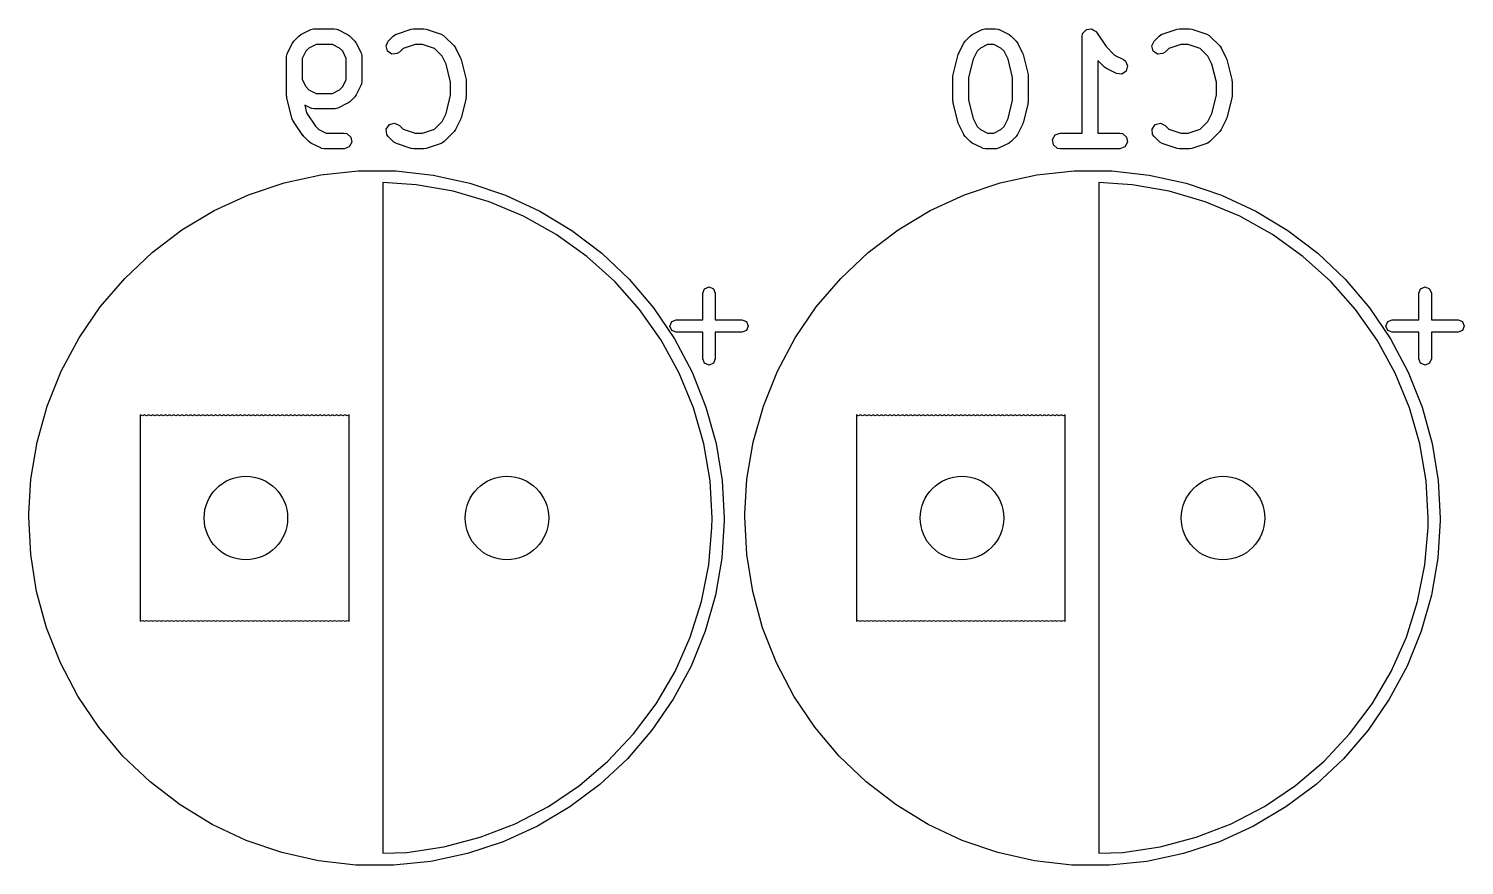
# Model space of a CAD drawing. Extents: x 109 to 192, y -153 to -42.
# Drawn here: x 109.12 to 122.87, y -131.85 to -123.84 of the extents above; entities that cross this region are included whole.
import ezdxf

# ---------------------------------------------------------------- set-up
doc = ezdxf.new("R2010")
doc.units = 0
doc.layers.add('BLACK', color=7, linetype='CONTINUOUS')

msp = doc.modelspace()

# ---------------------------------------------------------------- linework, layer by layer
at = {"layer": 'BLACK', "linetype": 'CONTINUOUS'}
for p, q in [((111.73, -123.893), (111.826, -123.845)), ((111.826, -123.845), (111.851, -123.838)), ((111.851, -123.838), (111.855, -123.839)), ((111.855, -123.839), (111.859, -123.837)), ((111.859, -123.837), (112.05, -123.837)), ((112.05, -123.837), (112.075, -123.842)), ((112.075, -123.842), (112.079, -123.845)), ((112.079, -123.845), (112.083, -123.845)), ((112.083, -123.845), (112.178, -123.893)), ((112.645, -123.889), (112.788, -123.841)), ((112.788, -123.841), (112.81, -123.838)), ((112.81, -123.838), (112.812, -123.837)), ((112.812, -123.837), (112.907, -123.837)), ((112.907, -123.837), (112.929, -123.841)), ((112.929, -123.841), (112.93, -123.841)), ((112.93, -123.841), (113.073, -123.889)), ((118.16, -123.893), (118.255, -123.845)), ((118.255, -123.845), (118.28, -123.838)), ((118.28, -123.838), (118.284, -123.839)), ((118.284, -123.839), (118.289, -123.837)), ((118.289, -123.837), (118.384, -123.837)), ((118.384, -123.837), (118.409, -123.842)), ((118.409, -123.842), (118.413, -123.845)), ((118.413, -123.845), (118.417, -123.845)), ((118.417, -123.845), (118.513, -123.893)), ((119.221, -123.879), (119.237, -123.864)), ((119.237, -123.864), (119.251, -123.847)), ((119.251, -123.847), (119.255, -123.847)), ((119.255, -123.847), (119.258, -123.844)), ((119.258, -123.844), (119.28, -123.842)), ((119.28, -123.842), (119.302, -123.839)), ((119.302, -123.839), (119.305, -123.841)), ((119.305, -123.841), (119.31, -123.84)), ((119.31, -123.84), (119.327, -123.853)), ((119.327, -123.853), (119.346, -123.864)), ((119.346, -123.864), (119.347, -123.868)), ((119.347, -123.868), (119.351, -123.871)), ((119.351, -123.871), (119.442, -124.007)), ((119.979, -123.889), (120.122, -123.841)), ((120.122, -123.841), (120.144, -123.838)), ((120.144, -123.838), (120.146, -123.837)), ((120.146, -123.837), (120.241, -123.837)), ((120.241, -123.837), (120.263, -123.841)), ((120.263, -123.841), (120.265, -123.841)), ((120.265, -123.841), (120.408, -123.889)), ((111.602, -124.069), (111.649, -123.974)), ((111.649, -123.974), (111.663, -123.956)), ((111.663, -123.955), (111.711, -123.907)), ((111.663, -123.956), (111.663, -123.955)), ((111.711, -123.907), (111.729, -123.894)), ((111.729, -123.894), (111.73, -123.893)), ((111.877, -123.987), (111.808, -124.022)), ((112.032, -123.987), (111.877, -123.987)), ((112.1, -124.022), (112.032, -123.987)), ((112.178, -123.893), (112.196, -123.906)), ((112.196, -123.906), (112.198, -123.907)), ((112.198, -123.907), (112.246, -123.955)), ((112.246, -123.955), (112.258, -123.973)), ((112.258, -123.973), (112.26, -123.974)), ((112.26, -123.974), (112.307, -124.069)), ((112.546, -124.001), (112.568, -123.955)), ((112.56, -124.051), (112.546, -124.001)), ((112.568, -123.955), (112.616, -123.907)), ((112.616, -123.907), (112.637, -123.892)), ((112.637, -123.892), (112.641, -123.892)), ((112.641, -123.892), (112.645, -123.889)), ((112.824, -123.987), (112.709, -124.026)), ((112.895, -123.987), (112.824, -123.987)), ((113.009, -124.026), (112.895, -123.987)), ((113.073, -123.889), (113.096, -123.901)), ((113.096, -123.901), (113.099, -123.905)), ((113.099, -123.905), (113.103, -123.907)), ((113.103, -123.907), (113.198, -124.002)), ((113.198, -124.002), (113.211, -124.021)), ((118.031, -124.069), (118.079, -123.974)), ((118.079, -123.974), (118.092, -123.956)), ((118.092, -123.956), (118.093, -123.955)), ((118.093, -123.955), (118.14, -123.907)), ((118.14, -123.907), (118.159, -123.894)), ((118.159, -123.894), (118.16, -123.893)), ((118.306, -123.987), (118.238, -124.022)), ((118.366, -123.987), (118.306, -123.987)), ((118.435, -124.022), (118.366, -123.987)), ((118.513, -123.893), (118.531, -123.906)), ((118.531, -123.906), (118.532, -123.907)), ((118.532, -123.907), (118.58, -123.955)), ((118.58, -123.955), (118.593, -123.973)), ((118.593, -123.973), (118.594, -123.974)), ((118.594, -123.974), (118.641, -124.069)), ((119.214, -123.912), (119.218, -123.887)), ((119.214, -124.837), (119.214, -123.912)), ((119.218, -123.887), (119.221, -123.883)), ((119.221, -123.883), (119.221, -123.879)), ((119.442, -124.007), (119.523, -124.089)), ((119.881, -124.001), (119.902, -123.955)), ((119.894, -124.051), (119.881, -124.001)), ((119.902, -123.955), (119.95, -123.907)), ((119.95, -123.907), (119.971, -123.892)), ((119.971, -123.892), (119.976, -123.892)), ((119.976, -123.892), (119.979, -123.889)), ((120.158, -123.987), (120.043, -124.026)), ((120.229, -123.987), (120.158, -123.987)), ((120.343, -124.026), (120.229, -123.987)), ((120.408, -123.889), (120.43, -123.901)), ((120.43, -123.901), (120.433, -123.905)), ((120.433, -123.905), (120.437, -123.907)), ((120.437, -123.907), (120.532, -124.002)), ((120.532, -124.002), (120.545, -124.021)), ((111.594, -124.103), (111.598, -124.077)), ((111.594, -124.484), (111.594, -124.103)), ((111.598, -124.077), (111.601, -124.074)), ((111.601, -124.074), (111.602, -124.069)), ((111.778, -124.052), (111.744, -124.121)), ((111.744, -124.121), (111.744, -124.323)), ((111.808, -124.022), (111.778, -124.052)), ((112.131, -124.052), (112.1, -124.022)), ((112.165, -124.121), (112.131, -124.052)), ((112.165, -124.323), (112.165, -124.121)), ((112.307, -124.069), (112.315, -124.094)), ((112.315, -124.094), (112.314, -124.099)), ((112.314, -124.099), (112.315, -124.103)), ((112.315, -124.103), (112.315, -124.341)), ((112.602, -124.08), (112.56, -124.051)), ((112.653, -124.076), (112.602, -124.08)), ((112.674, -124.061), (112.653, -124.076)), ((112.709, -124.026), (112.674, -124.061)), ((113.083, -124.1), (113.009, -124.026)), ((113.122, -124.177), (113.083, -124.1)), ((113.211, -124.021), (113.212, -124.022)), ((113.212, -124.022), (113.26, -124.117)), ((113.26, -124.117), (113.263, -124.129)), ((113.263, -124.129), (113.265, -124.132)), ((113.265, -124.132), (113.313, -124.323)), ((117.978, -124.275), (118.025, -124.085)), ((118.025, -124.085), (118.031, -124.073)), ((118.031, -124.073), (118.031, -124.069)), ((118.169, -124.129), (118.125, -124.303)), ((118.207, -124.052), (118.169, -124.129)), ((118.238, -124.022), (118.207, -124.052)), ((118.465, -124.052), (118.435, -124.022)), ((118.504, -124.129), (118.465, -124.052)), ((118.547, -124.303), (118.504, -124.129)), ((118.641, -124.069), (118.645, -124.082)), ((118.645, -124.082), (118.647, -124.085)), ((118.647, -124.085), (118.695, -124.275)), ((119.426, -124.204), (119.364, -124.141)), ((119.364, -124.141), (119.364, -124.837)), ((119.523, -124.089), (119.608, -124.131)), ((119.608, -124.131), (119.629, -124.147)), ((119.629, -124.147), (119.649, -124.194)), ((119.936, -124.08), (119.894, -124.051)), ((119.987, -124.076), (119.936, -124.08)), ((120.008, -124.061), (119.987, -124.076)), ((120.043, -124.026), (120.008, -124.061)), ((120.417, -124.1), (120.343, -124.026)), ((120.456, -124.177), (120.417, -124.1)), ((120.545, -124.021), (120.546, -124.022)), ((120.546, -124.022), (120.594, -124.117)), ((120.594, -124.117), (120.597, -124.129)), ((120.597, -124.129), (120.599, -124.132)), ((120.599, -124.132), (120.647, -124.323)), ((113.165, -124.35), (113.122, -124.177)), ((117.975, -124.293), (117.978, -124.279)), ((117.978, -124.279), (117.978, -124.275)), ((118.695, -124.275), (118.696, -124.29)), ((118.696, -124.29), (118.697, -124.293)), ((119.427, -124.204), (119.426, -124.204)), ((119.446, -124.218), (119.427, -124.204)), ((119.541, -124.265), (119.446, -124.218)), ((119.592, -124.271), (119.541, -124.265)), ((119.635, -124.243), (119.592, -124.271)), ((119.649, -124.194), (119.635, -124.243)), ((120.499, -124.35), (120.456, -124.177)), ((111.744, -124.323), (111.778, -124.392)), ((111.778, -124.392), (111.808, -124.422)), ((111.808, -124.422), (111.877, -124.456)), ((112.032, -124.456), (112.1, -124.422)), ((112.1, -124.422), (112.131, -124.392)), ((112.131, -124.392), (112.165, -124.323)), ((112.307, -124.374), (112.26, -124.47)), ((112.308, -124.37), (112.307, -124.374)), ((112.311, -124.367), (112.308, -124.37)), ((112.315, -124.341), (112.311, -124.367)), ((113.165, -124.475), (113.165, -124.35)), ((113.313, -124.323), (113.314, -124.338)), ((113.314, -124.338), (113.315, -124.341)), ((113.315, -124.341), (113.315, -124.484)), ((117.975, -124.531), (117.975, -124.293)), ((118.125, -124.303), (118.125, -124.522)), ((118.547, -124.522), (118.547, -124.303)), ((118.697, -124.293), (118.697, -124.531)), ((120.499, -124.475), (120.499, -124.35)), ((120.647, -124.323), (120.648, -124.338)), ((120.648, -124.338), (120.649, -124.341)), ((120.649, -124.341), (120.649, -124.484)), ((111.595, -124.487), (111.594, -124.484)), ((111.596, -124.502), (111.595, -124.487)), ((111.644, -124.692), (111.596, -124.502)), ((111.877, -124.456), (112.032, -124.456)), ((112.178, -124.551), (112.083, -124.599)), ((112.18, -124.55), (112.178, -124.551)), ((112.198, -124.537), (112.18, -124.55)), ((112.246, -124.489), (112.198, -124.537)), ((112.26, -124.47), (112.246, -124.488)), ((112.246, -124.488), (112.246, -124.489)), ((113.122, -124.648), (113.165, -124.475)), ((113.313, -124.502), (113.265, -124.692)), ((113.315, -124.484), (113.312, -124.499)), ((113.312, -124.499), (113.313, -124.502)), ((117.977, -124.535), (117.975, -124.531)), ((117.978, -124.55), (117.977, -124.535)), ((118.025, -124.74), (117.978, -124.55)), ((118.125, -124.522), (118.169, -124.696)), ((118.504, -124.696), (118.547, -124.522)), ((118.695, -124.55), (118.647, -124.74)), ((118.697, -124.531), (118.694, -124.546)), ((118.694, -124.546), (118.695, -124.55)), ((120.456, -124.648), (120.499, -124.475)), ((120.647, -124.502), (120.599, -124.692)), ((120.649, -124.484), (120.647, -124.499)), ((120.647, -124.499), (120.647, -124.502)), ((111.644, -124.693), (111.644, -124.692)), ((111.654, -124.716), (111.644, -124.693)), ((111.826, -124.599), (111.767, -124.569)), ((111.767, -124.569), (111.786, -124.643)), ((111.786, -124.643), (111.87, -124.769)), ((111.83, -124.599), (111.826, -124.599)), ((111.833, -124.602), (111.83, -124.599)), ((111.859, -124.606), (111.833, -124.602)), ((112.05, -124.606), (111.859, -124.606)), ((112.054, -124.605), (112.05, -124.606)), ((112.058, -124.606), (112.054, -124.605)), ((112.083, -124.599), (112.058, -124.606)), ((113.083, -124.725), (113.122, -124.648)), ((113.265, -124.692), (113.26, -124.704)), ((118.169, -124.696), (118.207, -124.773)), ((118.465, -124.773), (118.504, -124.696)), ((120.417, -124.725), (120.456, -124.648)), ((120.599, -124.692), (120.594, -124.704)), ((111.749, -124.859), (111.654, -124.716)), ((111.87, -124.769), (111.904, -124.803)), ((111.904, -124.803), (111.972, -124.837)), ((111.972, -124.837), (112.145, -124.837)), ((112.145, -124.837), (112.171, -124.842)), ((112.549, -124.798), (112.578, -124.756)), ((112.553, -124.849), (112.549, -124.798)), ((112.578, -124.756), (112.628, -124.742)), ((112.628, -124.742), (112.674, -124.764)), ((112.674, -124.764), (112.709, -124.799)), ((112.709, -124.799), (112.824, -124.837)), ((112.824, -124.837), (112.895, -124.837)), ((112.895, -124.837), (113.009, -124.799)), ((113.009, -124.799), (113.083, -124.725)), ((113.198, -124.823), (113.103, -124.918)), ((113.199, -124.821), (113.198, -124.823)), ((113.212, -124.803), (113.199, -124.821)), ((113.26, -124.708), (113.212, -124.803)), ((113.26, -124.704), (113.26, -124.708)), ((118.027, -124.743), (118.025, -124.74)), ((118.031, -124.755), (118.027, -124.743)), ((118.079, -124.851), (118.031, -124.755)), ((118.207, -124.773), (118.238, -124.803)), ((118.238, -124.803), (118.306, -124.837)), ((118.306, -124.837), (118.366, -124.837)), ((118.366, -124.837), (118.435, -124.803)), ((118.435, -124.803), (118.465, -124.773)), ((118.641, -124.755), (118.594, -124.851)), ((118.642, -124.752), (118.641, -124.755)), ((118.647, -124.74), (118.642, -124.752)), ((118.955, -124.855), (119.003, -124.837)), ((119.003, -124.837), (119.214, -124.837)), ((119.364, -124.837), (119.574, -124.837)), ((119.574, -124.837), (119.6, -124.842)), ((119.883, -124.798), (119.912, -124.756)), ((119.887, -124.849), (119.883, -124.798)), ((119.912, -124.756), (119.962, -124.742)), ((119.962, -124.742), (120.008, -124.764)), ((120.008, -124.764), (120.043, -124.799)), ((120.043, -124.799), (120.158, -124.837)), ((120.158, -124.837), (120.229, -124.837)), ((120.229, -124.837), (120.343, -124.799)), ((120.343, -124.799), (120.417, -124.725)), ((120.532, -124.823), (120.437, -124.918)), ((120.533, -124.821), (120.532, -124.823)), ((120.546, -124.803), (120.533, -124.821)), ((120.594, -124.708), (120.546, -124.803)), ((120.594, -124.704), (120.594, -124.708)), ((111.752, -124.861), (111.749, -124.859)), ((111.758, -124.87), (111.752, -124.861)), ((111.806, -124.918), (111.758, -124.87)), ((111.808, -124.918), (111.806, -124.918)), ((111.826, -124.932), (111.808, -124.918)), ((111.921, -124.979), (111.826, -124.932)), ((112.193, -124.97), (112.145, -124.987)), ((112.171, -124.842), (112.21, -124.875)), ((112.219, -124.925), (112.193, -124.97)), ((112.21, -124.875), (112.219, -124.925)), ((112.568, -124.87), (112.553, -124.849)), ((112.616, -124.918), (112.568, -124.87)), ((112.62, -124.92), (112.616, -124.918)), ((112.622, -124.924), (112.62, -124.92)), ((112.645, -124.936), (112.622, -124.924)), ((112.788, -124.984), (112.645, -124.936)), ((113.073, -124.936), (112.93, -124.984)), ((113.077, -124.933), (113.073, -124.936)), ((113.081, -124.933), (113.077, -124.933)), ((113.103, -124.918), (113.081, -124.933)), ((118.08, -124.852), (118.079, -124.851)), ((118.093, -124.87), (118.08, -124.852)), ((118.14, -124.918), (118.093, -124.87)), ((118.142, -124.918), (118.14, -124.918)), ((118.16, -124.932), (118.142, -124.918)), ((118.255, -124.979), (118.16, -124.932)), ((118.513, -124.932), (118.417, -124.979)), ((118.514, -124.931), (118.513, -124.932)), ((118.532, -124.918), (118.514, -124.931)), ((118.58, -124.87), (118.532, -124.918)), ((118.594, -124.851), (118.58, -124.869)), ((118.58, -124.869), (118.58, -124.87)), ((118.929, -124.899), (118.955, -124.855)), ((118.938, -124.95), (118.929, -124.899)), ((118.977, -124.983), (118.938, -124.95)), ((119.622, -124.97), (119.574, -124.987)), ((119.6, -124.842), (119.639, -124.875)), ((119.648, -124.925), (119.622, -124.97)), ((119.639, -124.875), (119.648, -124.925)), ((119.902, -124.87), (119.887, -124.849)), ((119.95, -124.918), (119.902, -124.87)), ((119.954, -124.92), (119.95, -124.918)), ((119.956, -124.924), (119.954, -124.92)), ((119.979, -124.936), (119.956, -124.924)), ((120.122, -124.984), (119.979, -124.936)), ((120.408, -124.936), (120.265, -124.984)), ((120.411, -124.933), (120.408, -124.936)), ((120.416, -124.933), (120.411, -124.933)), ((120.437, -124.918), (120.416, -124.933)), ((111.925, -124.98), (111.921, -124.979)), ((111.929, -124.983), (111.925, -124.98)), ((111.954, -124.987), (111.929, -124.983)), ((112.145, -124.987), (111.954, -124.987)), ((112.789, -124.983), (112.788, -124.984)), ((112.812, -124.987), (112.789, -124.983)), ((112.907, -124.987), (112.812, -124.987)), ((112.908, -124.987), (112.907, -124.987)), ((112.93, -124.984), (112.908, -124.987)), ((118.259, -124.98), (118.255, -124.979)), ((118.263, -124.983), (118.259, -124.98)), ((118.289, -124.987), (118.263, -124.983)), ((118.384, -124.987), (118.289, -124.987)), ((118.388, -124.986), (118.384, -124.987)), ((118.392, -124.987), (118.388, -124.986)), ((118.417, -124.979), (118.392, -124.987)), ((119.003, -124.987), (118.977, -124.983)), ((119.574, -124.987), (119.003, -124.987)), ((120.124, -124.983), (120.122, -124.984)), ((120.146, -124.987), (120.124, -124.983)), ((120.241, -124.987), (120.146, -124.987)), ((120.242, -124.987), (120.241, -124.987)), ((120.265, -124.984), (120.242, -124.987)), ((111.57, -125.314), (111.922, -125.237)), ((111.922, -125.237), (112.28, -125.199)), ((112.28, -125.199), (112.64, -125.199)), ((112.64, -125.199), (112.998, -125.239)), ((112.998, -125.239), (113.35, -125.317)), ((118.428, -125.314), (118.78, -125.237)), ((118.78, -125.237), (119.138, -125.199)), ((119.138, -125.199), (119.498, -125.199)), ((119.498, -125.199), (119.856, -125.239)), ((119.856, -125.239), (120.208, -125.317)), ((111.229, -125.428), (111.57, -125.314)), ((112.835, -125.332), (112.514, -125.311)), ((112.514, -125.311), (112.514, -131.734)), ((113.189, -125.394), (112.835, -125.332)), ((113.35, -125.317), (113.691, -125.432)), ((118.087, -125.428), (118.428, -125.314)), ((119.693, -125.332), (119.372, -125.311)), ((119.372, -125.311), (119.372, -131.734)), ((120.047, -125.394), (119.693, -125.332)), ((120.208, -125.317), (120.549, -125.432)), ((110.901, -125.578), (111.229, -125.428)), ((113.533, -125.495), (113.189, -125.394)), ((113.864, -125.634), (113.533, -125.495)), ((113.691, -125.432), (114.018, -125.584)), ((117.759, -125.578), (118.087, -125.428)), ((120.391, -125.495), (120.047, -125.394)), ((120.722, -125.634), (120.391, -125.495)), ((120.549, -125.432), (120.876, -125.584)), ((110.592, -125.763), (110.901, -125.578)), ((114.177, -125.809), (113.864, -125.634)), ((114.018, -125.584), (114.326, -125.77)), ((117.45, -125.763), (117.759, -125.578)), ((121.035, -125.809), (120.722, -125.634)), ((120.876, -125.584), (121.184, -125.77)), ((110.305, -125.981), (110.592, -125.763)), ((114.326, -125.77), (114.613, -125.988)), ((117.163, -125.981), (117.45, -125.763)), ((121.184, -125.77), (121.471, -125.988)), ((114.469, -126.018), (114.177, -125.809)), ((121.327, -126.018), (121.035, -125.809)), ((110.043, -126.228), (110.305, -125.981)), ((114.736, -126.259), (114.469, -126.018)), ((114.613, -125.988), (114.874, -126.236)), ((116.901, -126.228), (117.163, -125.981)), ((121.594, -126.259), (121.327, -126.018)), ((121.471, -125.988), (121.732, -126.236)), ((109.809, -126.501), (110.043, -126.228)), ((114.974, -126.527), (114.736, -126.259)), ((114.874, -126.236), (115.107, -126.511)), ((115.58, -126.37), (115.597, -126.328)), ((115.597, -126.328), (115.64, -126.31)), ((115.64, -126.31), (115.682, -126.328)), ((115.682, -126.328), (115.7, -126.37)), ((116.667, -126.501), (116.901, -126.228)), ((121.832, -126.527), (121.594, -126.259)), ((121.732, -126.236), (121.965, -126.511)), ((122.438, -126.37), (122.455, -126.328)), ((122.455, -126.328), (122.498, -126.31)), ((122.498, -126.31), (122.54, -126.328)), ((122.54, -126.328), (122.558, -126.37)), ((115.58, -126.625), (115.58, -126.37)), ((115.7, -126.37), (115.7, -126.625)), ((122.438, -126.625), (122.438, -126.37)), ((122.558, -126.37), (122.558, -126.625)), ((109.606, -126.799), (109.809, -126.501)), ((115.181, -126.82), (114.974, -126.527)), ((115.107, -126.511), (115.309, -126.809)), ((115.282, -126.643), (115.325, -126.625)), ((115.325, -126.625), (115.58, -126.625)), ((115.7, -126.625), (115.955, -126.625)), ((115.955, -126.625), (115.997, -126.643)), ((116.464, -126.799), (116.667, -126.501)), ((122.039, -126.82), (121.832, -126.527)), ((121.965, -126.511), (122.167, -126.809)), ((122.14, -126.643), (122.183, -126.625)), ((122.183, -126.625), (122.438, -126.625)), ((122.558, -126.625), (122.813, -126.625)), ((122.813, -126.625), (122.855, -126.643)), ((115.265, -126.685), (115.282, -126.643)), ((115.282, -126.727), (115.265, -126.685)), ((115.325, -126.745), (115.282, -126.727)), ((115.58, -126.745), (115.325, -126.745)), ((115.58, -127), (115.58, -126.745)), ((115.955, -126.745), (115.7, -126.745)), ((115.7, -126.745), (115.7, -127)), ((115.997, -126.727), (115.955, -126.745)), ((115.997, -126.643), (116.015, -126.685)), ((116.015, -126.685), (115.997, -126.727)), ((122.123, -126.685), (122.14, -126.643)), ((122.14, -126.727), (122.123, -126.685)), ((122.183, -126.745), (122.14, -126.727)), ((122.438, -126.745), (122.183, -126.745)), ((122.438, -127), (122.438, -126.745)), ((122.813, -126.745), (122.558, -126.745)), ((122.558, -126.745), (122.558, -127)), ((122.855, -126.727), (122.813, -126.745)), ((122.855, -126.643), (122.873, -126.685)), ((122.873, -126.685), (122.855, -126.727)), ((109.436, -127.117), (109.606, -126.799)), ((115.354, -127.135), (115.181, -126.82)), ((115.309, -126.809), (115.477, -127.127)), ((116.294, -127.117), (116.464, -126.799)), ((122.212, -127.135), (122.039, -126.82)), ((122.167, -126.809), (122.335, -127.127)), ((115.597, -127.042), (115.58, -127)), ((115.7, -127), (115.682, -127.042)), ((122.455, -127.042), (122.438, -127)), ((122.558, -127), (122.54, -127.042)), ((109.302, -127.451), (109.436, -127.117)), ((115.491, -127.467), (115.354, -127.135)), ((115.477, -127.127), (115.61, -127.462)), ((115.64, -127.06), (115.597, -127.042)), ((115.682, -127.042), (115.64, -127.06)), ((116.16, -127.451), (116.294, -127.117)), ((122.349, -127.467), (122.212, -127.135)), ((122.335, -127.127), (122.468, -127.462)), ((122.498, -127.06), (122.455, -127.042)), ((122.54, -127.042), (122.498, -127.06)), ((109.205, -127.798), (109.302, -127.451)), ((116.063, -127.798), (116.16, -127.451)), ((110.213, -127.544), (110.193, -127.536)), ((110.193, -127.536), (110.193, -129.512)), ((110.233, -127.536), (110.213, -127.544)), ((110.253, -127.544), (110.233, -127.536)), ((110.273, -127.536), (110.253, -127.544)), ((110.293, -127.544), (110.273, -127.536)), ((110.313, -127.536), (110.293, -127.544)), ((110.333, -127.544), (110.313, -127.536)), ((110.353, -127.536), (110.333, -127.544)), ((110.373, -127.544), (110.353, -127.536)), ((110.393, -127.536), (110.373, -127.544)), ((110.413, -127.544), (110.393, -127.536)), ((110.433, -127.536), (110.413, -127.544)), ((110.453, -127.544), (110.433, -127.536)), ((110.473, -127.536), (110.453, -127.544)), ((110.493, -127.544), (110.473, -127.536)), ((110.513, -127.536), (110.493, -127.544)), ((110.533, -127.544), (110.513, -127.536)), ((110.553, -127.536), (110.533, -127.544)), ((110.573, -127.544), (110.553, -127.536)), ((110.593, -127.536), (110.573, -127.544)), ((110.613, -127.544), (110.593, -127.536)), ((110.633, -127.536), (110.613, -127.544)), ((110.653, -127.544), (110.633, -127.536)), ((110.673, -127.536), (110.653, -127.544)), ((110.693, -127.544), (110.673, -127.536)), ((110.713, -127.536), (110.693, -127.544)), ((110.733, -127.544), (110.713, -127.536)), ((110.753, -127.536), (110.733, -127.544)), ((110.773, -127.544), (110.753, -127.536)), ((110.793, -127.536), (110.773, -127.544)), ((110.813, -127.544), (110.793, -127.536)), ((110.833, -127.536), (110.813, -127.544)), ((110.853, -127.544), (110.833, -127.536)), ((110.873, -127.536), (110.853, -127.544)), ((110.893, -127.544), (110.873, -127.536)), ((110.913, -127.536), (110.893, -127.544)), ((110.933, -127.544), (110.913, -127.536)), ((110.953, -127.536), (110.933, -127.544)), ((110.973, -127.544), (110.953, -127.536)), ((110.993, -127.536), (110.973, -127.544)), ((111.013, -127.544), (110.993, -127.536)), ((111.033, -127.536), (111.013, -127.544)), ((111.053, -127.544), (111.033, -127.536)), ((111.073, -127.536), (111.053, -127.544)), ((111.093, -127.544), (111.073, -127.536)), ((111.113, -127.536), (111.093, -127.544)), ((111.133, -127.544), (111.113, -127.536)), ((111.153, -127.536), (111.133, -127.544)), ((111.173, -127.544), (111.153, -127.536)), ((111.193, -127.536), (111.173, -127.544)), ((111.213, -127.544), (111.193, -127.536)), ((111.233, -127.536), (111.213, -127.544)), ((111.253, -127.544), (111.233, -127.536)), ((111.273, -127.536), (111.253, -127.544)), ((111.293, -127.544), (111.273, -127.536)), ((111.313, -127.536), (111.293, -127.544)), ((111.333, -127.544), (111.313, -127.536)), ((111.353, -127.536), (111.333, -127.544)), ((111.373, -127.544), (111.353, -127.536)), ((111.393, -127.536), (111.373, -127.544)), ((111.413, -127.544), (111.393, -127.536)), ((111.433, -127.536), (111.413, -127.544)), ((111.453, -127.544), (111.433, -127.536)), ((111.473, -127.536), (111.453, -127.544)), ((111.493, -127.544), (111.473, -127.536)), ((111.513, -127.536), (111.493, -127.544)), ((111.533, -127.544), (111.513, -127.536)), ((111.553, -127.536), (111.533, -127.544)), ((111.573, -127.544), (111.553, -127.536)), ((111.593, -127.536), (111.573, -127.544)), ((111.613, -127.544), (111.593, -127.536)), ((111.633, -127.536), (111.613, -127.544)), ((111.653, -127.544), (111.633, -127.536)), ((111.673, -127.536), (111.653, -127.544)), ((111.693, -127.544), (111.673, -127.536)), ((111.713, -127.536), (111.693, -127.544)), ((111.733, -127.544), (111.713, -127.536)), ((111.754, -127.536), (111.733, -127.544)), ((111.774, -127.544), (111.754, -127.536)), ((111.794, -127.536), (111.774, -127.544)), ((111.814, -127.544), (111.794, -127.536)), ((111.834, -127.536), (111.814, -127.544)), ((111.854, -127.544), (111.834, -127.536)), ((111.874, -127.536), (111.854, -127.544)), ((111.894, -127.544), (111.874, -127.536)), ((111.914, -127.536), (111.894, -127.544)), ((111.934, -127.544), (111.914, -127.536)), ((111.954, -127.536), (111.934, -127.544)), ((111.974, -127.544), (111.954, -127.536)), ((111.994, -127.536), (111.974, -127.544)), ((112.014, -127.544), (111.994, -127.536)), ((112.034, -127.536), (112.014, -127.544)), ((112.054, -127.544), (112.034, -127.536)), ((112.074, -127.536), (112.054, -127.544)), ((112.094, -127.544), (112.074, -127.536)), ((112.114, -127.536), (112.094, -127.544)), ((112.134, -127.544), (112.114, -127.536)), ((112.154, -127.536), (112.134, -127.544)), ((112.174, -127.544), (112.154, -127.536)), ((112.194, -127.536), (112.174, -127.544)), ((112.194, -129.512), (112.194, -127.536)), ((115.59, -127.812), (115.491, -127.467)), ((115.61, -127.462), (115.707, -127.809)), ((117.071, -127.544), (117.051, -127.536)), ((117.051, -127.536), (117.051, -129.512)), ((117.091, -127.536), (117.071, -127.544)), ((117.111, -127.544), (117.091, -127.536)), ((117.131, -127.536), (117.111, -127.544)), ((117.151, -127.544), (117.131, -127.536)), ((117.171, -127.536), (117.151, -127.544)), ((117.191, -127.544), (117.171, -127.536)), ((117.211, -127.536), (117.191, -127.544)), ((117.231, -127.544), (117.211, -127.536)), ((117.251, -127.536), (117.231, -127.544)), ((117.271, -127.544), (117.251, -127.536)), ((117.291, -127.536), (117.271, -127.544)), ((117.311, -127.544), (117.291, -127.536)), ((117.331, -127.536), (117.311, -127.544)), ((117.351, -127.544), (117.331, -127.536)), ((117.371, -127.536), (117.351, -127.544)), ((117.391, -127.544), (117.371, -127.536)), ((117.411, -127.536), (117.391, -127.544)), ((117.431, -127.544), (117.411, -127.536)), ((117.451, -127.536), (117.431, -127.544)), ((117.471, -127.544), (117.451, -127.536)), ((117.491, -127.536), (117.471, -127.544)), ((117.511, -127.544), (117.491, -127.536)), ((117.531, -127.536), (117.511, -127.544)), ((117.551, -127.544), (117.531, -127.536)), ((117.571, -127.536), (117.551, -127.544)), ((117.591, -127.544), (117.571, -127.536)), ((117.611, -127.536), (117.591, -127.544)), ((117.631, -127.544), (117.611, -127.536)), ((117.651, -127.536), (117.631, -127.544)), ((117.671, -127.544), (117.651, -127.536)), ((117.691, -127.536), (117.671, -127.544)), ((117.711, -127.544), (117.691, -127.536)), ((117.731, -127.536), (117.711, -127.544)), ((117.751, -127.544), (117.731, -127.536)), ((117.771, -127.536), (117.751, -127.544)), ((117.791, -127.544), (117.771, -127.536)), ((117.811, -127.536), (117.791, -127.544)), ((117.831, -127.544), (117.811, -127.536)), ((117.851, -127.536), (117.831, -127.544)), ((117.871, -127.544), (117.851, -127.536)), ((117.891, -127.536), (117.871, -127.544)), ((117.911, -127.544), (117.891, -127.536)), ((117.931, -127.536), (117.911, -127.544)), ((117.951, -127.544), (117.931, -127.536)), ((117.971, -127.536), (117.951, -127.544)), ((117.991, -127.544), (117.971, -127.536)), ((118.011, -127.536), (117.991, -127.544)), ((118.031, -127.544), (118.011, -127.536)), ((118.051, -127.536), (118.031, -127.544)), ((118.071, -127.544), (118.051, -127.536)), ((118.091, -127.536), (118.071, -127.544)), ((118.111, -127.544), (118.091, -127.536)), ((118.131, -127.536), (118.111, -127.544)), ((118.151, -127.544), (118.131, -127.536)), ((118.171, -127.536), (118.151, -127.544)), ((118.191, -127.544), (118.171, -127.536)), ((118.211, -127.536), (118.191, -127.544)), ((118.231, -127.544), (118.211, -127.536)), ((118.251, -127.536), (118.231, -127.544)), ((118.271, -127.544), (118.251, -127.536)), ((118.291, -127.536), (118.271, -127.544)), ((118.311, -127.544), (118.291, -127.536)), ((118.331, -127.536), (118.311, -127.544)), ((118.351, -127.544), (118.331, -127.536)), ((118.371, -127.536), (118.351, -127.544)), ((118.391, -127.544), (118.371, -127.536)), ((118.411, -127.536), (118.391, -127.544)), ((118.431, -127.544), (118.411, -127.536)), ((118.451, -127.536), (118.431, -127.544)), ((118.471, -127.544), (118.451, -127.536)), ((118.491, -127.536), (118.471, -127.544)), ((118.511, -127.544), (118.491, -127.536)), ((118.531, -127.536), (118.511, -127.544)), ((118.551, -127.544), (118.531, -127.536)), ((118.571, -127.536), (118.551, -127.544)), ((118.591, -127.544), (118.571, -127.536)), ((118.612, -127.536), (118.591, -127.544)), ((118.632, -127.544), (118.612, -127.536)), ((118.652, -127.536), (118.632, -127.544)), ((118.672, -127.544), (118.652, -127.536)), ((118.692, -127.536), (118.672, -127.544)), ((118.712, -127.544), (118.692, -127.536)), ((118.732, -127.536), (118.712, -127.544)), ((118.752, -127.544), (118.732, -127.536)), ((118.772, -127.536), (118.752, -127.544)), ((118.792, -127.544), (118.772, -127.536)), ((118.812, -127.536), (118.792, -127.544)), ((118.832, -127.544), (118.812, -127.536)), ((118.852, -127.536), (118.832, -127.544)), ((118.872, -127.544), (118.852, -127.536)), ((118.892, -127.536), (118.872, -127.544)), ((118.912, -127.544), (118.892, -127.536)), ((118.932, -127.536), (118.912, -127.544)), ((118.952, -127.544), (118.932, -127.536)), ((118.972, -127.536), (118.952, -127.544)), ((118.992, -127.544), (118.972, -127.536)), ((119.012, -127.536), (118.992, -127.544)), ((119.032, -127.544), (119.012, -127.536)), ((119.052, -127.536), (119.032, -127.544)), ((119.052, -129.512), (119.052, -127.536)), ((122.448, -127.812), (122.349, -127.467)), ((122.468, -127.462), (122.565, -127.809)), ((109.145, -128.153), (109.205, -127.798)), ((115.649, -128.166), (115.59, -127.812)), ((115.707, -127.809), (115.765, -128.164)), ((116.003, -128.153), (116.063, -127.798)), ((122.507, -128.166), (122.448, -127.812)), ((122.565, -127.809), (122.623, -128.164)), ((109.126, -128.479), (109.145, -128.153)), ((115.669, -128.524), (115.649, -128.166)), ((115.765, -128.164), (115.784, -128.524)), ((115.984, -128.479), (116.003, -128.153)), ((122.527, -128.524), (122.507, -128.166)), ((122.623, -128.164), (122.642, -128.524)), ((109.124, -128.512), (109.126, -128.479)), ((109.143, -128.872), (109.124, -128.512)), ((115.668, -128.614), (115.669, -128.524)), ((115.784, -128.547), (115.762, -128.907)), ((115.784, -128.524), (115.784, -128.547)), ((115.982, -128.512), (115.984, -128.479)), ((116.001, -128.872), (115.982, -128.512)), ((122.526, -128.614), (122.527, -128.524)), ((122.642, -128.547), (122.62, -128.907)), ((122.642, -128.524), (122.642, -128.547)), ((115.638, -128.971), (115.668, -128.614)), ((122.496, -128.971), (122.526, -128.614)), ((109.2, -129.228), (109.143, -128.872)), ((115.762, -128.907), (115.702, -129.262)), ((116.058, -129.228), (116.001, -128.872)), ((122.62, -128.907), (122.56, -129.262)), ((115.568, -129.324), (115.638, -128.971)), ((122.426, -129.324), (122.496, -128.971)), ((109.295, -129.575), (109.2, -129.228)), ((116.153, -129.575), (116.058, -129.228)), ((115.46, -129.666), (115.568, -129.324)), ((115.702, -129.262), (115.603, -129.608)), ((122.318, -129.666), (122.426, -129.324)), ((122.56, -129.262), (122.461, -129.608)), ((110.193, -129.512), (110.213, -129.504)), ((110.213, -129.504), (110.233, -129.512)), ((110.233, -129.512), (110.253, -129.504)), ((110.253, -129.504), (110.273, -129.512)), ((110.273, -129.512), (110.293, -129.504)), ((110.293, -129.504), (110.313, -129.512)), ((110.313, -129.512), (110.333, -129.504)), ((110.333, -129.504), (110.353, -129.512)), ((110.353, -129.512), (110.373, -129.504)), ((110.373, -129.504), (110.393, -129.512)), ((110.393, -129.512), (110.413, -129.504)), ((110.413, -129.504), (110.433, -129.512)), ((110.433, -129.512), (110.453, -129.504)), ((110.453, -129.504), (110.473, -129.512)), ((110.473, -129.512), (110.493, -129.504)), ((110.493, -129.504), (110.513, -129.512)), ((110.513, -129.512), (110.533, -129.504)), ((110.533, -129.504), (110.553, -129.512)), ((110.553, -129.512), (110.573, -129.504)), ((110.573, -129.504), (110.593, -129.512)), ((110.593, -129.512), (110.613, -129.504)), ((110.613, -129.504), (110.633, -129.512)), ((110.633, -129.512), (110.653, -129.504)), ((110.653, -129.504), (110.673, -129.512)), ((110.673, -129.512), (110.693, -129.504)), ((110.693, -129.504), (110.713, -129.512)), ((110.713, -129.512), (110.733, -129.504)), ((110.733, -129.504), (110.753, -129.512)), ((110.753, -129.512), (110.773, -129.504)), ((110.773, -129.504), (110.793, -129.512)), ((110.793, -129.512), (110.813, -129.504)), ((110.813, -129.504), (110.833, -129.512)), ((110.833, -129.512), (110.853, -129.504)), ((110.853, -129.504), (110.873, -129.512)), ((110.873, -129.512), (110.893, -129.504)), ((110.893, -129.504), (110.913, -129.512)), ((110.913, -129.512), (110.933, -129.504)), ((110.933, -129.504), (110.953, -129.512)), ((110.953, -129.512), (110.973, -129.504)), ((110.973, -129.504), (110.993, -129.512)), ((110.993, -129.512), (111.013, -129.504)), ((111.013, -129.504), (111.033, -129.512)), ((111.033, -129.512), (111.053, -129.504)), ((111.053, -129.504), (111.073, -129.512)), ((111.073, -129.512), (111.093, -129.504)), ((111.093, -129.504), (111.113, -129.512)), ((111.113, -129.512), (111.133, -129.504)), ((111.133, -129.504), (111.153, -129.512)), ((111.153, -129.512), (111.173, -129.504)), ((111.173, -129.504), (111.193, -129.512)), ((111.193, -129.512), (111.213, -129.504)), ((111.213, -129.504), (111.233, -129.512)), ((111.233, -129.512), (111.253, -129.504)), ((111.253, -129.504), (111.273, -129.512)), ((111.273, -129.512), (111.293, -129.504)), ((111.293, -129.504), (111.313, -129.512)), ((111.313, -129.512), (111.333, -129.504)), ((111.333, -129.504), (111.353, -129.512)), ((111.353, -129.512), (111.373, -129.504)), ((111.373, -129.504), (111.393, -129.512)), ((111.393, -129.512), (111.413, -129.504)), ((111.413, -129.504), (111.433, -129.512)), ((111.433, -129.512), (111.453, -129.504)), ((111.453, -129.504), (111.473, -129.512)), ((111.473, -129.512), (111.493, -129.504)), ((111.493, -129.504), (111.513, -129.512)), ((111.513, -129.512), (111.533, -129.504)), ((111.533, -129.504), (111.553, -129.512)), ((111.553, -129.512), (111.573, -129.504)), ((111.573, -129.504), (111.593, -129.512)), ((111.593, -129.512), (111.613, -129.504)), ((111.613, -129.504), (111.633, -129.512)), ((111.633, -129.512), (111.653, -129.504)), ((111.653, -129.504), (111.673, -129.512)), ((111.673, -129.512), (111.693, -129.504)), ((111.693, -129.504), (111.713, -129.512)), ((111.713, -129.512), (111.733, -129.504)), ((111.733, -129.504), (111.754, -129.512)), ((111.754, -129.512), (111.774, -129.504)), ((111.774, -129.504), (111.794, -129.512)), ((111.794, -129.512), (111.814, -129.504)), ((111.814, -129.504), (111.834, -129.512)), ((111.834, -129.512), (111.854, -129.504)), ((111.854, -129.504), (111.874, -129.512)), ((111.874, -129.512), (111.894, -129.504)), ((111.894, -129.504), (111.914, -129.512)), ((111.914, -129.512), (111.934, -129.504)), ((111.934, -129.504), (111.954, -129.512)), ((111.954, -129.512), (111.974, -129.504)), ((111.974, -129.504), (111.994, -129.512)), ((111.994, -129.512), (112.014, -129.504)), ((112.014, -129.504), (112.034, -129.512)), ((112.034, -129.512), (112.054, -129.504)), ((112.054, -129.504), (112.074, -129.512)), ((112.074, -129.512), (112.094, -129.504)), ((112.094, -129.504), (112.114, -129.512)), ((112.114, -129.512), (112.134, -129.504)), ((112.134, -129.504), (112.154, -129.512)), ((112.154, -129.512), (112.174, -129.504)), ((112.174, -129.504), (112.194, -129.512)), ((117.051, -129.512), (117.071, -129.504)), ((117.071, -129.504), (117.091, -129.512)), ((117.091, -129.512), (117.111, -129.504)), ((117.111, -129.504), (117.131, -129.512)), ((117.131, -129.512), (117.151, -129.504)), ((117.151, -129.504), (117.171, -129.512)), ((117.171, -129.512), (117.191, -129.504)), ((117.191, -129.504), (117.211, -129.512)), ((117.211, -129.512), (117.231, -129.504)), ((117.231, -129.504), (117.251, -129.512)), ((117.251, -129.512), (117.271, -129.504)), ((117.271, -129.504), (117.291, -129.512)), ((117.291, -129.512), (117.311, -129.504)), ((117.311, -129.504), (117.331, -129.512)), ((117.331, -129.512), (117.351, -129.504)), ((117.351, -129.504), (117.371, -129.512)), ((117.371, -129.512), (117.391, -129.504)), ((117.391, -129.504), (117.411, -129.512)), ((117.411, -129.512), (117.431, -129.504)), ((117.431, -129.504), (117.451, -129.512)), ((117.451, -129.512), (117.471, -129.504)), ((117.471, -129.504), (117.491, -129.512)), ((117.491, -129.512), (117.511, -129.504)), ((117.511, -129.504), (117.531, -129.512)), ((117.531, -129.512), (117.551, -129.504)), ((117.551, -129.504), (117.571, -129.512)), ((117.571, -129.512), (117.591, -129.504)), ((117.591, -129.504), (117.611, -129.512)), ((117.611, -129.512), (117.631, -129.504)), ((117.631, -129.504), (117.651, -129.512)), ((117.651, -129.512), (117.671, -129.504)), ((117.671, -129.504), (117.691, -129.512)), ((117.691, -129.512), (117.711, -129.504)), ((117.711, -129.504), (117.731, -129.512)), ((117.731, -129.512), (117.751, -129.504)), ((117.751, -129.504), (117.771, -129.512)), ((117.771, -129.512), (117.791, -129.504)), ((117.791, -129.504), (117.811, -129.512)), ((117.811, -129.512), (117.831, -129.504)), ((117.831, -129.504), (117.851, -129.512)), ((117.851, -129.512), (117.871, -129.504)), ((117.871, -129.504), (117.891, -129.512)), ((117.891, -129.512), (117.911, -129.504)), ((117.911, -129.504), (117.931, -129.512)), ((117.931, -129.512), (117.951, -129.504)), ((117.951, -129.504), (117.971, -129.512)), ((117.971, -129.512), (117.991, -129.504)), ((117.991, -129.504), (118.011, -129.512)), ((118.011, -129.512), (118.031, -129.504)), ((118.031, -129.504), (118.051, -129.512)), ((118.051, -129.512), (118.071, -129.504)), ((118.071, -129.504), (118.091, -129.512)), ((118.091, -129.512), (118.111, -129.504)), ((118.111, -129.504), (118.131, -129.512)), ((118.131, -129.512), (118.151, -129.504)), ((118.151, -129.504), (118.171, -129.512)), ((118.171, -129.512), (118.191, -129.504)), ((118.191, -129.504), (118.211, -129.512)), ((118.211, -129.512), (118.231, -129.504)), ((118.231, -129.504), (118.251, -129.512)), ((118.251, -129.512), (118.271, -129.504)), ((118.271, -129.504), (118.291, -129.512)), ((118.291, -129.512), (118.311, -129.504)), ((118.311, -129.504), (118.331, -129.512)), ((118.331, -129.512), (118.351, -129.504)), ((118.351, -129.504), (118.371, -129.512)), ((118.371, -129.512), (118.391, -129.504)), ((118.391, -129.504), (118.411, -129.512)), ((118.411, -129.512), (118.431, -129.504)), ((118.431, -129.504), (118.451, -129.512)), ((118.451, -129.512), (118.471, -129.504)), ((118.471, -129.504), (118.491, -129.512)), ((118.491, -129.512), (118.511, -129.504)), ((118.511, -129.504), (118.531, -129.512)), ((118.531, -129.512), (118.551, -129.504)), ((118.551, -129.504), (118.571, -129.512)), ((118.571, -129.512), (118.591, -129.504)), ((118.591, -129.504), (118.612, -129.512)), ((118.612, -129.512), (118.632, -129.504)), ((118.632, -129.504), (118.652, -129.512)), ((118.652, -129.512), (118.672, -129.504)), ((118.672, -129.504), (118.692, -129.512)), ((118.692, -129.512), (118.712, -129.504)), ((118.712, -129.504), (118.732, -129.512)), ((118.732, -129.512), (118.752, -129.504)), ((118.752, -129.504), (118.772, -129.512)), ((118.772, -129.512), (118.792, -129.504)), ((118.792, -129.504), (118.812, -129.512)), ((118.812, -129.512), (118.832, -129.504)), ((118.832, -129.504), (118.852, -129.512)), ((118.852, -129.512), (118.872, -129.504)), ((118.872, -129.504), (118.892, -129.512)), ((118.892, -129.512), (118.912, -129.504)), ((118.912, -129.504), (118.932, -129.512)), ((118.932, -129.512), (118.952, -129.504)), ((118.952, -129.504), (118.972, -129.512)), ((118.972, -129.512), (118.992, -129.504)), ((118.992, -129.504), (119.012, -129.512)), ((119.012, -129.512), (119.032, -129.504)), ((119.032, -129.504), (119.052, -129.512)), ((109.427, -129.91), (109.295, -129.575)), ((115.603, -129.608), (115.467, -129.942)), ((116.285, -129.91), (116.153, -129.575)), ((122.461, -129.608), (122.325, -129.942)), ((115.314, -129.994), (115.46, -129.666)), ((122.172, -129.994), (122.318, -129.666)), ((109.594, -130.229), (109.427, -129.91)), ((116.452, -130.229), (116.285, -129.91)), ((115.132, -130.303), (115.314, -129.994)), ((115.467, -129.942), (115.297, -130.259)), ((121.99, -130.303), (122.172, -129.994)), ((122.325, -129.942), (122.155, -130.259)), ((109.795, -130.528), (109.594, -130.229)), ((114.917, -130.591), (115.132, -130.303)), ((115.297, -130.259), (115.093, -130.556)), ((116.653, -130.528), (116.452, -130.229)), ((121.775, -130.591), (121.99, -130.303)), ((122.155, -130.259), (121.951, -130.556)), ((110.027, -130.804), (109.795, -130.528)), ((114.672, -130.852), (114.917, -130.591)), ((115.093, -130.556), (114.858, -130.829)), ((116.885, -130.804), (116.653, -130.528)), ((121.53, -130.852), (121.775, -130.591)), ((121.951, -130.556), (121.716, -130.829)), ((110.287, -131.052), (110.027, -130.804)), ((114.398, -131.085), (114.672, -130.852)), ((114.858, -130.829), (114.595, -131.075)), ((117.145, -131.052), (116.885, -130.804)), ((121.256, -131.085), (121.53, -130.852)), ((121.716, -130.829), (121.453, -131.075)), ((110.573, -131.272), (110.287, -131.052)), ((114.101, -131.286), (114.398, -131.085)), ((114.595, -131.075), (114.307, -131.291)), ((117.431, -131.272), (117.145, -131.052)), ((120.959, -131.286), (121.256, -131.085)), ((121.453, -131.075), (121.165, -131.291)), ((110.881, -131.459), (110.573, -131.272)), ((113.783, -131.452), (114.101, -131.286)), ((114.307, -131.291), (113.997, -131.475)), ((117.739, -131.459), (117.431, -131.272)), ((120.641, -131.452), (120.959, -131.286)), ((121.165, -131.291), (120.855, -131.475)), ((111.207, -131.612), (110.881, -131.459)), ((113.448, -131.582), (113.783, -131.452)), ((113.997, -131.475), (113.669, -131.624)), ((118.065, -131.612), (117.739, -131.459)), ((120.306, -131.582), (120.641, -131.452)), ((120.855, -131.475), (120.527, -131.624)), ((111.548, -131.728), (111.207, -131.612)), ((112.746, -131.726), (113.101, -131.673)), ((113.101, -131.673), (113.448, -131.582)), ((113.669, -131.624), (113.327, -131.738)), ((118.406, -131.728), (118.065, -131.612)), ((119.604, -131.726), (119.959, -131.673)), ((119.959, -131.673), (120.306, -131.582)), ((120.527, -131.624), (120.185, -131.738)), ((111.899, -131.807), (111.548, -131.728)), ((112.257, -131.848), (111.899, -131.807)), ((112.617, -131.85), (112.257, -131.848)), ((112.514, -131.734), (112.746, -131.726)), ((112.975, -131.813), (112.617, -131.85)), ((113.327, -131.738), (112.975, -131.813)), ((118.757, -131.807), (118.406, -131.728)), ((119.115, -131.848), (118.757, -131.807)), ((119.475, -131.85), (119.115, -131.848)), ((119.372, -131.734), (119.604, -131.726)), ((119.833, -131.813), (119.475, -131.85)), ((120.185, -131.738), (119.833, -131.813))]:
    msp.add_line(p, q, dxfattribs=at)
at = {"layer": 'BLACK'}
for centre in [(111.204, -128.524), (113.704, -128.524), (118.062, -128.524), (120.562, -128.524)]:
    msp.add_circle(centre, 0.4, dxfattribs=at)

doc.saveas('drawing.dxf')
